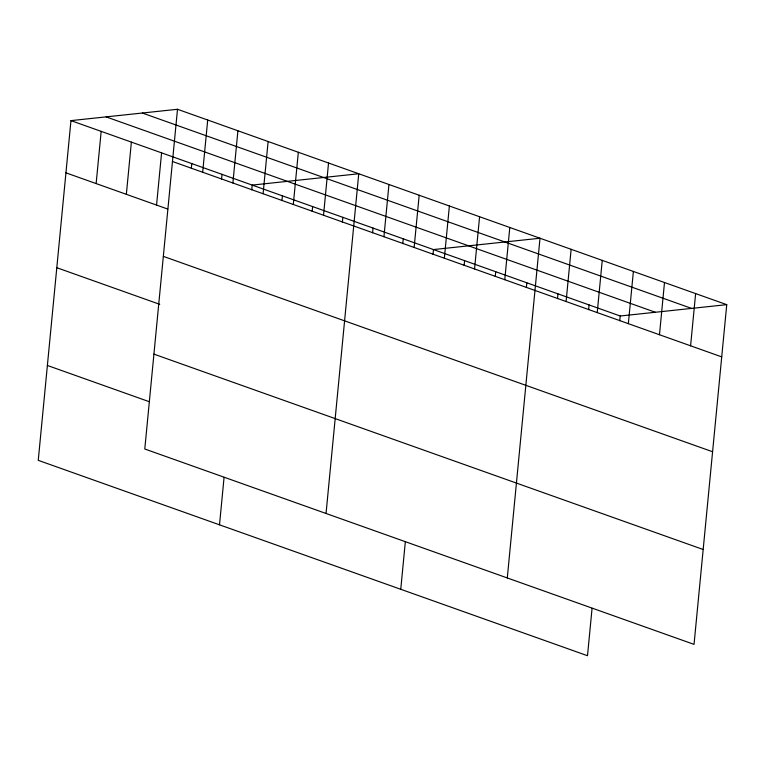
<?xml version="1.0" encoding="UTF-8"?>
<svg xmlns="http://www.w3.org/2000/svg" width="765" height="765" viewBox="0 0 765 765"><rect width="100%" height="100%" fill="white"/><g stroke="black" fill="none" stroke-linecap="round" stroke-linejoin="round"><path stroke-width="1.15" d="M177.499 109.28L144.786 448.998L694.037 644.379L726.75 304.661L177.499 109.28L70.963 120.621L38.25 460.339L587.501 655.72L592.072 608.28M96.141 183.581L101.171 131.37M126.349 194.329L131.379 142.108M156.557 205.077L161.587 152.857M191.336 168.348L191.795 163.605M202.677 172.249L207.707 120.029M221.544 179.096L222.003 174.353M232.885 182.988L237.915 130.777M219.507 524.809L224.069 477.37M251.761 189.844L252.211 185.092L358.747 173.76L326.043 513.478M263.093 193.736L268.123 141.525M281.969 200.593L282.419 195.84M293.301 204.485L298.331 152.264M312.177 211.331L312.636 206.588M323.519 215.233L328.539 163.012M342.385 222.08L342.844 217.337M372.593 232.828L373.052 228.075M383.934 236.72L388.955 184.508M402.801 243.576L403.26 238.823M414.142 247.468L419.172 195.247M400.755 589.289L405.326 541.85M433.009 254.315L433.468 249.572L540.004 238.24L507.291 577.948M444.35 258.216L449.38 205.995M464.135 265.388L464.594 260.645M474.558 268.955L479.588 216.744M495.261 276.461L495.72 271.718M504.766 279.703L509.796 227.492M526.387 287.535L526.836 282.782M557.503 298.608L557.962 293.856M566.1 301.525L571.13 249.304M588.629 309.672L589.088 304.929M597.226 312.598L602.256 260.377M619.755 320.745L620.214 316.002L70.963 120.621M628.352 323.662L633.382 271.451M659.478 334.735L664.498 282.524M690.594 345.809L695.624 293.597M620.214 316.002L726.75 304.661M142.338 113.029L691.589 308.41M106.115 116.882L655.366 312.263M172.469 161.501L721.72 356.882M65.933 172.833L167.745 209.055M163.337 256.371L712.588 451.752M56.801 267.712L159.732 304.327M153.918 354.128L703.178 549.509M47.382 365.46L149.204 401.682"/></g></svg>
